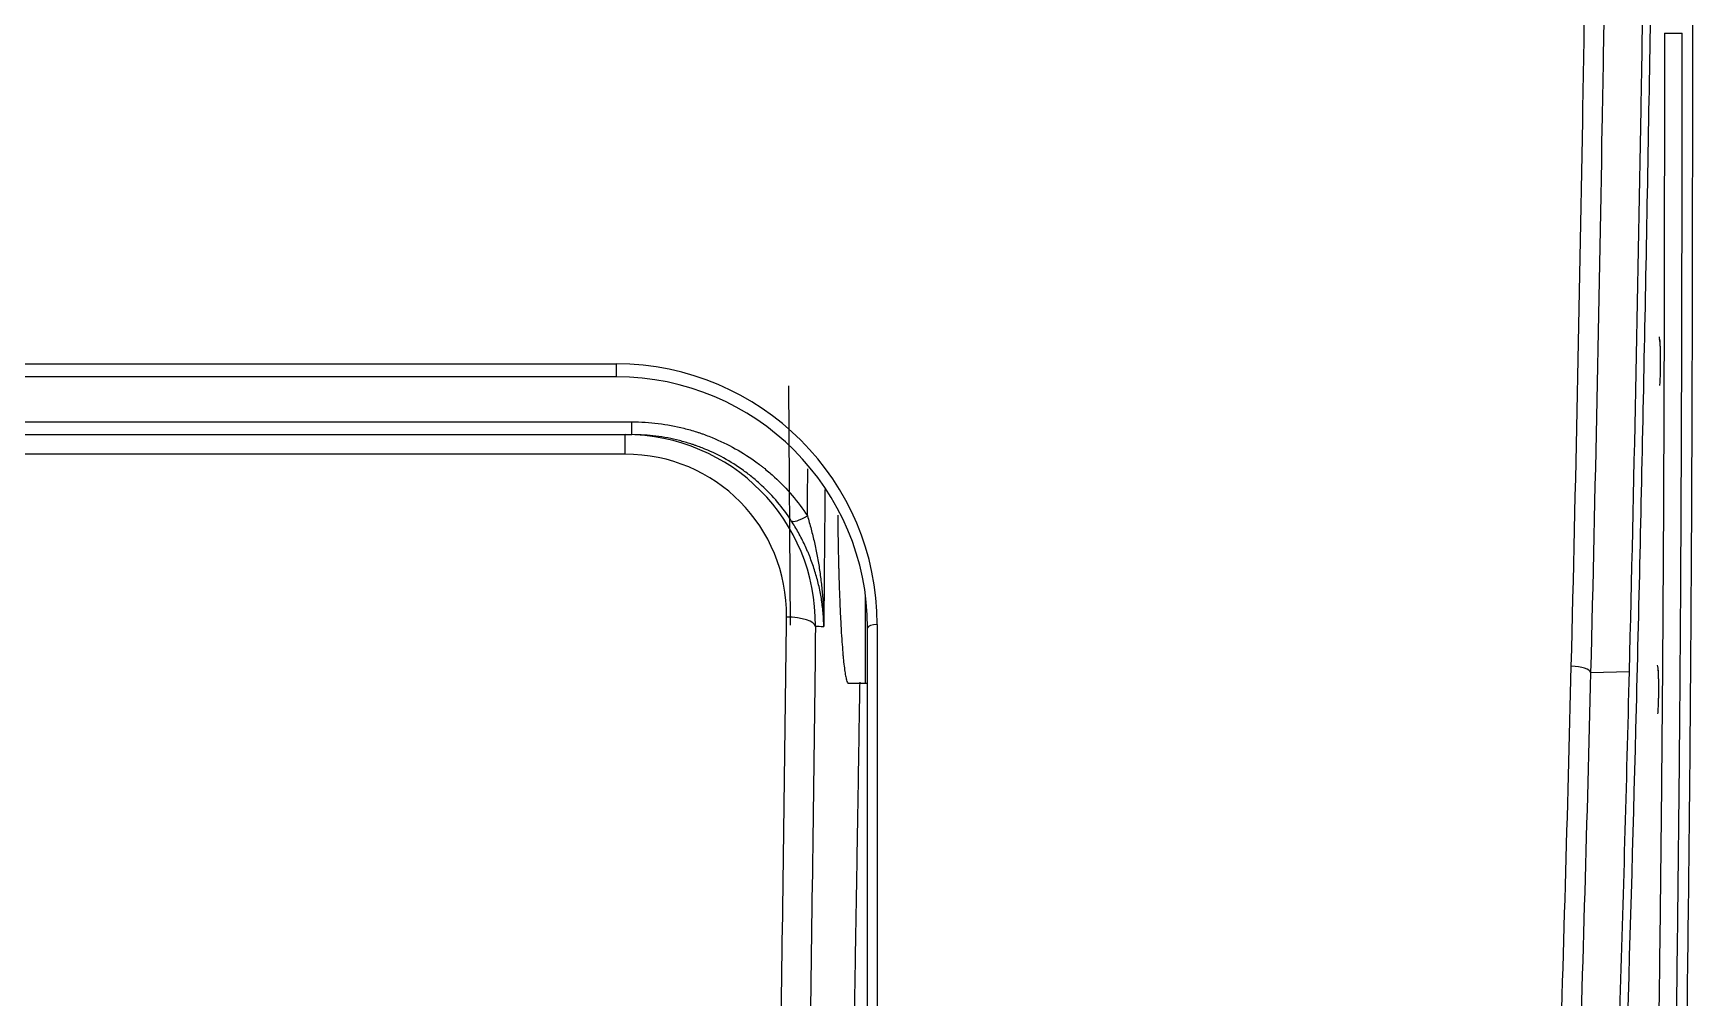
# Model space of a CAD drawing. Header units: millimetres. Extents: x -33000 to 294000, y 0 to 42408.
# Drawn here: x 240345.1 to 240431, y 16780.7 to 16830.7 of the extents above; entities that cross this region are included whole.
import ezdxf

# ---------------------------------------------------------------- set-up
doc = ezdxf.new("R2010")
doc.units = ezdxf.units.MM
doc.header["$LTSCALE"] = 50
doc.layers.add('arch', color=8, linetype='Continuous')

# ---------------------------------------------------------------- blocks, each defined once
blk = doc.blocks.new('A$C154C3404')
at = {"linetype": 'Continuous'}
for p, q in [((-252.926, 194.548), (-252.992, 196.559)), ((-255.413, 157.603), (-230.527, 157.603)), ((-252.378, 157), (-256.876, 157)), ((-230.364, 157.103), (-255.25, 157.103)), ((-252.378, 156.106), (-252.378, 157)), ((-267.778, 153.014), (-255.378, 153.088)), ((-265.916, -144.9), (-265.916, 144.901)), ((-265.253, 144.901), (-265.916, 144.901)), ((-265.253, 144.552), (-265.253, 144.901)), ((-265.253, -144.552), (-265.253, 144.552)), ((-264.242, 144.552), (-265.253, 144.552)), ((-264.242, 144.552), (-264.242, -144.552)), ((-268.25, 144.103), (-268.913, 144.103)), ((-268.913, -144.101), (-268.913, 144.103)), ((-268.25, 144.103), (-268.25, -144.101))]:
    blk.add_line(p, q, dxfattribs=at)
blk.add_arc((-252.878, 157), 0.5, 0, 11.77726, dxfattribs=at)
for centre, major_axis, ratio, start_param, end_param in [((-252.934, 193.549), (-0.025, -1), 0.32589, 3.194438, 4.720576), ((-255.413, 144.103), (-13.5, 0), 1, 4.712389, 6.283185), ((-255.25, 157.603), (0, -0.5), 0.325982, 4.712389, 6.283185), ((-255.25, 144.103), (-13, 0), 1, 4.712389, 6.283185), ((-255.253, 144.393), (-6.867, 7.387), 0.984122, 5.533672, 7.097085), ((-261.344, 153.984), (-0.544, 0.839), 0.254745, 3.188486, 4.548556), ((-255.315, 152.906), (-0.017, -1.5), 0.325964, 3.199207, 4.7161), ((-255.742, 144.393), (-5.798, 6.334), 0.981332, 5.539892, 7.103305)]:
    blk.add_ellipse(centre, major_axis=major_axis, ratio=ratio, start_param=start_param, end_param=end_param, dxfattribs=at)
for points, knots in [([(-210.297, 199.121), (-216.241, 199.245), (-222.186, 199.354), (-234.074, 199.539), (-240.019, 199.616), (-248.936, 199.704), (-251.908, 199.729), (-257.853, 199.769), (-260.826, 199.785), (-269.743, 199.822), (-275.689, 199.832), (-287.579, 199.84), (-296.497, 199.836), (-305.415, 199.817), (-311.36, 199.802), (-314.333, 199.792), (-323.251, 199.759), (-329.196, 199.731), (-338.114, 199.684), (-341.086, 199.667), (-347.031, 199.633), (-350.004, 199.616), (-352.976, 199.598)], [0, 0, 0, 0, 0.125, 0.125, 0.25, 0.25, 0.3125, 0.3125, 0.375, 0.375, 0.5, 0.5, 0.625, 0.6875, 0.6875, 0.75, 0.75, 0.875, 0.875, 0.9375, 0.9375, 1, 1, 1, 1]), ([(-234.848, 198.997), (-239.115, 199.055), (-243.381, 199.104), (-249.781, 199.163), (-251.914, 199.181), (-256.181, 199.211), (-262.581, 199.249), (-271.114, 199.277), (-277.515, 199.285), (-281.781, 199.289), (-283.915, 199.29), (-286.048, 199.291)], [0, 0, 0, 0, 0.25, 0.25, 0.375, 0.375, 0.5, 0.75, 0.875, 0.875, 1, 1, 1, 1]), ([(-252.992, 196.559), (-262.695, 196.803), (-272.399, 196.99), (-286.956, 197.248), (-291.808, 197.33), (-301.513, 197.486), (-306.366, 197.559), (-316.07, 197.699), (-320.923, 197.764), (-330.628, 197.888), (-335.481, 197.945), (-342.76, 198.026), (-345.186, 198.052), (-348.825, 198.091), (-350.039, 198.104), (-352.465, 198.129), (-353.678, 198.142), (-357.318, 198.179), (-359.744, 198.203), (-363.384, 198.23), (-364.597, 198.237), (-367.024, 198.248), (-368.237, 198.252), (-369.451, 198.253)], [0, 0, 0, 0, 0.25, 0.25, 0.375, 0.375, 0.5, 0.5, 0.625, 0.625, 0.75, 0.75, 0.8125, 0.8125, 0.84375, 0.84375, 0.875, 0.875, 0.9375, 0.9375, 0.96875, 0.96875, 1, 1, 1, 1]), ([(-352.48, 198.526), (-349.633, 198.495), (-346.786, 198.464), (-341.092, 198.402), (-338.245, 198.369), (-329.704, 198.269), (-324.01, 198.198), (-312.623, 198.044), (-306.929, 197.962), (-295.542, 197.786), (-289.848, 197.692), (-281.308, 197.542), (-278.461, 197.491), (-272.767, 197.384), (-267.074, 197.272), (-261.381, 197.15), (-255.688, 197.019), (-252.841, 196.95), (-238.61, 196.584), (-227.226, 196.224), (-215.843, 195.809)], [0, 0, 0, 0, 0.0625, 0.0625, 0.125, 0.125, 0.25, 0.25, 0.375, 0.375, 0.5, 0.5, 0.5625, 0.5625, 0.625, 0.6875, 0.6875, 0.75, 0.75, 1, 1, 1, 1]), ([(-286.048, 198.37), (-283.915, 198.37), (-281.781, 198.369), (-277.515, 198.365), (-271.114, 198.357), (-262.581, 198.329), (-256.181, 198.291), (-251.914, 198.26), (-249.781, 198.243), (-243.381, 198.183), (-239.115, 198.134), (-234.848, 198.077)], [0, 0, 0, 0, 0.125, 0.125, 0.25, 0.5, 0.625, 0.625, 0.75, 0.75, 1, 1, 1, 1]), ([(-268.7, 198.171), (-268.794, 198.173), (-269.047, 198.176), (-269.474, 198.173), (-269.902, 198.158), (-270.134, 198.145), (-270.269, 198.119), (-270.311, 198.109)], [0, 0, 0, 0, 0.138102, 0.377285, 0.617579, 0.868776, 1, 1, 1, 1]), ([(-268.973, 198.174), (-269.037, 198.174), (-269.101, 198.174), (-269.185, 198.174), (-269.205, 198.173), (-269.246, 198.173), (-269.266, 198.173), (-269.325, 198.172), (-269.364, 198.172), (-269.478, 198.17), (-269.55, 198.168), (-269.637, 198.166), (-269.654, 198.165), (-269.688, 198.164), (-269.737, 198.163), (-269.814, 198.16), (-269.87, 198.157), (-269.923, 198.154), (-269.948, 198.152), (-270.019, 198.148), (-270.058, 198.144), (-270.108, 198.139), (-270.122, 198.137), (-270.148, 198.133), (-270.159, 198.131), (-270.185, 198.125), (-270.195, 198.121), (-270.196, 198.117)], [0, 0, 0, 0, 0.101469, 0.101469, 0.13356, 0.13356, 0.16565, 0.16565, 0.229831, 0.229831, 0.358192, 0.358192, 0.390283, 0.390283, 0.422373, 0.486554, 0.550735, 0.550735, 0.614915, 0.614915, 0.743277, 0.743277, 0.807458, 0.807458, 0.871638, 0.871638, 1, 1, 1, 1]), ([(-267.798, 198.135), (-267.876, 198.143), (-268.068, 198.155), (-268.396, 198.168), (-268.625, 198.171), (-268.7, 198.171)], [0, 0, 0, 0, 0.378429, 0.807237, 1, 1, 1, 1]), ([(-251.697, 198.074), (-251.791, 198.076), (-252.044, 198.08), (-252.472, 198.078), (-252.9, 198.065), (-253.132, 198.054), (-253.267, 198.028), (-253.31, 198.018)], [0, 0, 0, 0, 0.138674, 0.37779, 0.617967, 0.869015, 1, 1, 1, 1]), ([(-251.971, 198.078), (-252.035, 198.078), (-252.099, 198.078), (-252.183, 198.078), (-252.203, 198.078), (-252.243, 198.078), (-252.263, 198.078), (-252.323, 198.077), (-252.361, 198.077), (-252.475, 198.076), (-252.548, 198.074), (-252.635, 198.072), (-252.652, 198.072), (-252.685, 198.071), (-252.735, 198.07), (-252.811, 198.067), (-252.867, 198.064), (-252.921, 198.062), (-252.946, 198.06), (-253.017, 198.056), (-253.056, 198.052), (-253.106, 198.047), (-253.12, 198.045), (-253.146, 198.042), (-253.156, 198.04), (-253.183, 198.034), (-253.193, 198.03), (-253.194, 198.026)], [0, 0, 0, 0, 0.101412, 0.101412, 0.133504, 0.133504, 0.165597, 0.165597, 0.229781, 0.229781, 0.358151, 0.358151, 0.390244, 0.390244, 0.422336, 0.486521, 0.550706, 0.550706, 0.614891, 0.614891, 0.74326, 0.74326, 0.807445, 0.807445, 0.87163, 0.87163, 1, 1, 1, 1]), ([(-250.796, 198.034), (-250.874, 198.042), (-251.066, 198.055), (-251.394, 198.069), (-251.623, 198.073), (-251.697, 198.074)], [0, 0, 0, 0, 0.379059, 0.808181, 1, 1, 1, 1]), ([(-365.874, 196.189), (-363.521, 196.182), (-361.167, 196.169), (-356.46, 196.136), (-354.107, 196.116), (-347.047, 196.054), (-342.341, 196.008), (-332.928, 195.906), (-328.222, 195.85), (-318.809, 195.728), (-314.103, 195.662), (-304.691, 195.524), (-299.985, 195.451), (-290.572, 195.299), (-285.866, 195.22), (-271.749, 194.968), (-262.337, 194.784), (-252.926, 194.548)], [0, 0, 0, 0, 0.0625, 0.0625, 0.125, 0.125, 0.25, 0.25, 0.375, 0.375, 0.5, 0.5, 0.625, 0.625, 0.75, 0.75, 1, 1, 1, 1]), ([(-217.795, 195.487), (-220.728, 195.592), (-223.66, 195.693), (-229.526, 195.888), (-232.459, 195.981), (-241.258, 196.249), (-247.125, 196.412), (-252.992, 196.559)], [0, 0, 0, 0, 0.25, 0.25, 0.5, 0.5, 1, 1, 1, 1]), ([(-253.26, 193.549), (-262.669, 193.785), (-272.079, 193.969), (-286.194, 194.221), (-290.899, 194.301), (-300.309, 194.453), (-305.015, 194.525), (-314.425, 194.663), (-323.836, 194.795), (-333.247, 194.907), (-342.658, 195.009), (-347.363, 195.055), (-354.421, 195.118), (-356.774, 195.137), (-361.48, 195.17), (-363.833, 195.184), (-366.186, 195.191)], [0, 0, 0, 0, 0.25, 0.25, 0.375, 0.375, 0.5, 0.5, 0.625, 0.75, 0.75, 0.875, 0.875, 0.9375, 0.9375, 1, 1, 1, 1]), ([(-232.504, 156.379), (-232.601, 156.38), (-233.343, 156.394), (-234.734, 156.418), (-236.678, 156.452), (-238.628, 156.486), (-240.583, 156.519), (-242.545, 156.552), (-244.512, 156.584), (-246.486, 156.617), (-248.465, 156.648), (-250.45, 156.68), (-251.776, 156.7), (-252.439, 156.711)], [0, 0, 0, 0, 0.014537, 0.111755, 0.209267, 0.307073, 0.405173, 0.503569, 0.602261, 0.70125, 0.800535, 0.900119, 1, 1, 1, 1]), ([(-261.087, 155.556), (-261.07, 155.556), (-261.052, 155.556), (-260.723, 155.56), (-260.104, 155.568), (-259.496, 155.579), (-259.044, 155.588), (-258.856, 155.592), (-258.67, 155.597), (-258.595, 155.599), (-258.558, 155.6), (-258.446, 155.603), (-258.373, 155.604), (-258.006, 155.614), (-257.721, 155.623), (-257.165, 155.642), (-256.895, 155.652), (-256.37, 155.673), (-256.115, 155.684), (-255.838, 155.698), (-255.807, 155.699), (-255.746, 155.702), (-255.655, 155.707), (-255.566, 155.711), (-255.389, 155.721), (-255.275, 155.727), (-254.94, 155.747), (-254.729, 155.76), (-254.33, 155.788), (-254.142, 155.803), (-253.922, 155.821), (-253.879, 155.825), (-253.794, 155.833), (-253.752, 155.837), (-253.63, 155.848), (-253.552, 155.856), (-253.33, 155.879), (-253.063, 155.911), (-252.855, 155.944), (-252.721, 155.969), (-252.669, 155.979), (-252.624, 155.99), (-252.606, 155.994), (-252.597, 155.996), (-252.572, 156.003), (-252.556, 156.007), (-252.483, 156.028), (-252.44, 156.045), (-252.389, 156.077), (-252.377, 156.092), (-252.378, 156.106)], [0, 0, 0, 0, 0.003718, 0.003718, 0.070713, 0.137708, 0.137708, 0.171206, 0.17958, 0.17958, 0.187954, 0.187954, 0.204703, 0.204703, 0.271698, 0.271698, 0.338693, 0.338693, 0.405688, 0.405688, 0.414062, 0.414062, 0.422437, 0.439185, 0.439185, 0.472683, 0.472683, 0.539678, 0.539678, 0.606673, 0.606673, 0.623421, 0.623421, 0.64017, 0.64017, 0.673668, 0.673668, 0.740662, 0.807657, 0.807657, 0.841155, 0.849529, 0.849529, 0.857904, 0.857904, 0.874652, 0.874652, 0.941647, 0.941647, 1, 1, 1, 1]), ([(-262.479, 154.899), (-262.072, 154.895), (-261.666, 154.891), (-259.288, 154.868), (-257.309, 154.851), (-255.32, 154.835)], [0, 0, 0, 0, 0.171242, 0.171242, 1, 1, 1, 1]), ([(-261.045, 153.984), (-260.82, 154.053), (-260.592, 154.118), (-260.132, 154.24), (-259.899, 154.297), (-259.547, 154.377), (-259.429, 154.402), (-259.192, 154.451), (-259.074, 154.474), (-258.716, 154.541), (-258.476, 154.581), (-257.996, 154.652), (-257.754, 154.683), (-257.271, 154.737), (-257.028, 154.76), (-256.542, 154.796), (-256.298, 154.81), (-255.931, 154.824), (-255.809, 154.828), (-255.626, 154.832), (-255.564, 154.833), (-255.473, 154.834), (-255.442, 154.834), (-255.396, 154.835), (-255.381, 154.835), (-255.358, 154.835), (-255.35, 154.835), (-255.341, 154.835), (-255.339, 154.835), (-255.335, 154.835), (-255.333, 154.835), (-255.327, 154.835), (-255.324, 154.835), (-255.32, 154.835)], [0, 0, 0, 0, 0.125, 0.125, 0.25, 0.25, 0.3125, 0.3125, 0.375, 0.375, 0.5, 0.5, 0.625, 0.625, 0.75, 0.75, 0.875, 0.875, 0.9375, 0.9375, 0.96875, 0.96875, 0.984375, 0.984375, 0.992188, 0.992188, 0.996094, 0.996094, 0.99707, 0.99707, 0.998047, 0.998047, 1, 1, 1, 1]), ([(-255.32, 154.835), (-255.323, 154.835), (-255.329, 154.835), (-255.335, 154.835), (-255.338, 154.835), (-255.339, 154.835), (-255.34, 154.835), (-255.341, 154.835), (-255.341, 154.835), (-255.349, 154.835), (-255.357, 154.835), (-255.38, 154.834), (-255.395, 154.834), (-255.44, 154.833), (-255.47, 154.832), (-255.561, 154.829), (-255.621, 154.826), (-255.742, 154.82), (-255.802, 154.816), (-255.923, 154.808), (-255.983, 154.803), (-256.284, 154.776), (-256.523, 154.746), (-256.998, 154.67), (-257.234, 154.624), (-257.704, 154.514), (-257.937, 154.451), (-258.4, 154.308), (-258.631, 154.228), (-258.918, 154.117), (-258.975, 154.094), (-259.088, 154.048), (-259.145, 154.024), (-259.313, 153.952), (-259.424, 153.902), (-259.753, 153.748), (-259.968, 153.637), (-260.282, 153.463), (-260.386, 153.403), (-260.59, 153.28), (-260.691, 153.217), (-260.791, 153.152)], [0, 0, 0, 0, 0.001953, 0.00293, 0.003418, 0.003418, 0.003662, 0.003662, 0.003906, 0.003906, 0.007812, 0.007812, 0.015625, 0.015625, 0.03125, 0.03125, 0.0625, 0.0625, 0.09375, 0.09375, 0.125, 0.125, 0.25, 0.25, 0.375, 0.375, 0.5, 0.5, 0.625, 0.625, 0.65625, 0.65625, 0.6875, 0.6875, 0.75, 0.75, 0.875, 0.875, 0.9375, 0.9375, 1, 1, 1, 1]), ([(-265.916, 144.901), (-265.916, 145.359), (-265.888, 145.813), (-265.776, 146.71), (-265.694, 147.154), (-265.528, 147.813), (-265.466, 148.031), (-265.379, 148.302), (-265.361, 148.357), (-265.325, 148.464), (-265.27, 148.625), (-265.21, 148.784), (-265.006, 149.31), (-264.818, 149.715), (-264.394, 150.5), (-264.159, 150.878), (-263.834, 151.333), (-263.768, 151.423), (-263.666, 151.557), (-263.631, 151.601), (-263.562, 151.689), (-263.387, 151.908), (-263.206, 152.118), (-262.756, 152.605), (-262.439, 152.91), (-261.768, 153.478), (-261.416, 153.741), (-261.045, 153.984)], [0, 0, 0, 0, 0.125, 0.125, 0.25, 0.25, 0.3125, 0.3125, 0.328125, 0.328125, 0.34375, 0.375, 0.375, 0.5, 0.5, 0.625, 0.625, 0.65625, 0.65625, 0.671875, 0.671875, 0.6875, 0.75, 0.75, 0.875, 0.875, 1, 1, 1, 1]), ([(-255.327, 154.404), (-251.74, 154.363), (-248.153, 154.319), (-240.979, 154.222), (-237.392, 154.17), (-233.806, 154.115)], [0, 0, 0, 0, 0.5, 0.5, 1, 1, 1, 1]), ([(-260.791, 153.152), (-261.128, 152.934), (-261.449, 152.696), (-262.061, 152.184), (-262.351, 151.909), (-262.762, 151.468), (-262.895, 151.316), (-263.088, 151.081), (-263.152, 151.001), (-263.276, 150.84), (-263.337, 150.758), (-263.635, 150.345), (-263.851, 150.002), (-264.241, 149.29), (-264.414, 148.921), (-264.602, 148.443), (-264.656, 148.298), (-264.708, 148.152), (-264.741, 148.054), (-264.757, 148.004), (-264.837, 147.757), (-264.895, 147.558), (-265.048, 146.957), (-265.124, 146.553), (-265.227, 145.734), (-265.253, 145.32), (-265.253, 144.901)], [0, 0, 0, 0, 0.125, 0.125, 0.25, 0.25, 0.3125, 0.3125, 0.34375, 0.34375, 0.375, 0.375, 0.5, 0.5, 0.625, 0.625, 0.65625, 0.671875, 0.671875, 0.6875, 0.6875, 0.75, 0.75, 0.875, 0.875, 1, 1, 1, 1]), ([(-234.29, 152.618), (-237.876, 152.673), (-241.462, 152.724), (-248.633, 152.821), (-252.219, 152.865), (-255.804, 152.906)], [0, 0, 0, 0, 0.5, 0.5, 1, 1, 1, 1])]:
    blk.add_open_spline(points, degree=3, knots=knots, dxfattribs=at)
for points in [[(-286.048, 198.37), (-286.048, 198.677), (-286.048, 198.983), (-286.048, 199.29)], [(-252.926, 194.548), (-245.345, 194.357), (-237.766, 194.14), (-230.186, 193.898)], [(-230.527, 192.899), (-238.104, 193.142), (-245.682, 193.359), (-253.26, 193.549)], [(-255.327, 154.404), (-255.325, 154.532), (-255.323, 154.659), (-255.321, 154.787)], [(-255.321, 154.787), (-255.32, 154.803), (-255.32, 154.819), (-255.32, 154.835)], [(-261.045, 153.984), (-261.859, 153.991), (-262.672, 153.999), (-263.484, 154.008)]]:
    blk.add_open_spline(points, degree=3, dxfattribs=at)

msp = doc.modelspace()

# ---------------------------------------------------------------- block references
at = {"layer": 'arch', "ltscale": 25, "rotation": 270}
msp.add_blockref('A$C154C3404', (240231.206, 16544.605), dxfattribs=at)

doc.saveas('drawing.dxf')
